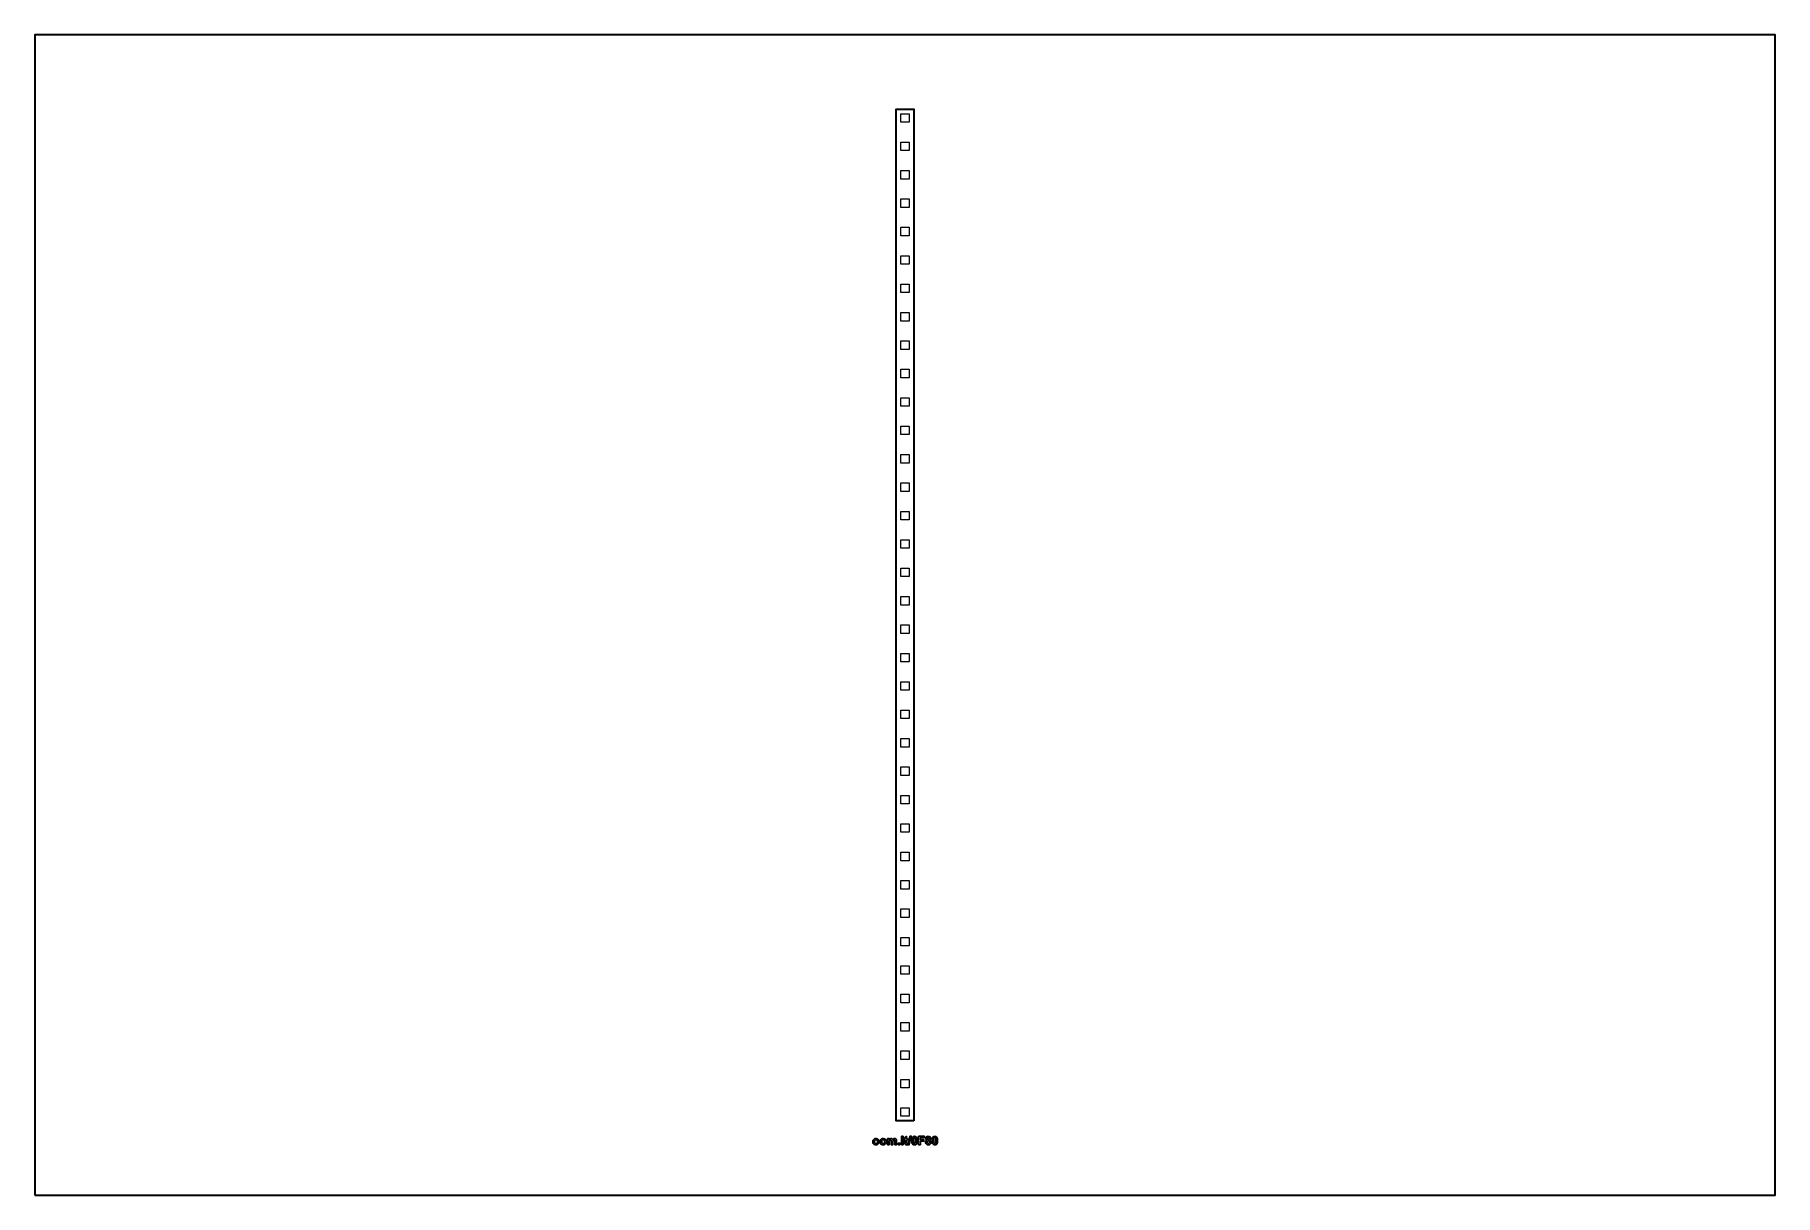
# Model space of a CAD drawing. Header units: centimetres. Extents: x -18.3 to -2.7, y -20 to -9.7.
import ezdxf

# ---------------------------------------------------------------- set-up
doc = ezdxf.new("R2010")
doc.units = ezdxf.units.CM
doc.header["$MEASUREMENT"] = 0
doc.layers.add('Layer 1', color=7, linetype='Continuous')

msp = doc.modelspace()

# ---------------------------------------------------------------- linework, layer by layer
at = {"layer": 'Layer 1', "color": 7, "lineweight": 35}
msp.add_lwpolyline([(-18.28323, -20.03882), (-2.71677, -20.03882), (-2.71677, -9.66118), (-18.28323, -9.66118), (-18.28323, -20.03882)], close=True, dxfattribs=at)
at = {"layer": 'Layer 1', "color": 250, "lineweight": 35}
msp.add_open_spline([(-10.42061, -19.37437), (-10.42061, -19.37437), (-10.42061, -10.32562), (-10.42061, -10.32562), (-10.42061, -10.32562), (-10.42061, -10.32562), (-10.57938, -10.32562), (-10.57938, -10.32562), (-10.57938, -10.32562), (-10.57938, -10.32562), (-10.57938, -19.37437), (-10.57938, -19.37437), (-10.57938, -19.37437), (-10.57938, -19.37437), (-10.42061, -19.37437), (-10.42061, -19.37437)], degree=3, knots=[0, 0, 0, 0, 0.25, 0.25, 0.25, 0.25, 0.5, 0.5, 0.5, 0.5, 0.75, 0.75, 0.75, 0.75, 1, 1, 1, 1], dxfattribs=at)
at = {"layer": 'Layer 1', "color": 2, "lineweight": 9}
for points in [[(-10.4619, -10.44309), (-10.4619, -10.44309), (-10.4619, -10.36689), (-10.4619, -10.36689), (-10.4619, -10.36689), (-10.4619, -10.36689), (-10.5381, -10.36689), (-10.5381, -10.36689), (-10.5381, -10.36689), (-10.5381, -10.36689), (-10.5381, -10.44309), (-10.5381, -10.44309), (-10.5381, -10.44309), (-10.5381, -10.44309), (-10.4619, -10.44309), (-10.4619, -10.44309)], [(-10.4619, -10.69709), (-10.4619, -10.69709), (-10.4619, -10.62089), (-10.4619, -10.62089), (-10.4619, -10.62089), (-10.4619, -10.62089), (-10.5381, -10.62089), (-10.5381, -10.62089), (-10.5381, -10.62089), (-10.5381, -10.62089), (-10.5381, -10.69709), (-10.5381, -10.69709), (-10.5381, -10.69709), (-10.5381, -10.69709), (-10.4619, -10.69709), (-10.4619, -10.69709)], [(-10.4619, -10.95109), (-10.4619, -10.95109), (-10.4619, -10.87489), (-10.4619, -10.87489), (-10.4619, -10.87489), (-10.4619, -10.87489), (-10.5381, -10.87489), (-10.5381, -10.87489), (-10.5381, -10.87489), (-10.5381, -10.87489), (-10.5381, -10.95109), (-10.5381, -10.95109), (-10.5381, -10.95109), (-10.5381, -10.95109), (-10.4619, -10.95109), (-10.4619, -10.95109)], [(-10.4619, -11.20509), (-10.4619, -11.20509), (-10.4619, -11.12889), (-10.4619, -11.12889), (-10.4619, -11.12889), (-10.4619, -11.12889), (-10.5381, -11.12889), (-10.5381, -11.12889), (-10.5381, -11.12889), (-10.5381, -11.12889), (-10.5381, -11.20509), (-10.5381, -11.20509), (-10.5381, -11.20509), (-10.5381, -11.20509), (-10.4619, -11.20509), (-10.4619, -11.20509)], [(-10.4619, -11.45909), (-10.4619, -11.45909), (-10.4619, -11.38289), (-10.4619, -11.38289), (-10.4619, -11.38289), (-10.4619, -11.38289), (-10.5381, -11.38289), (-10.5381, -11.38289), (-10.5381, -11.38289), (-10.5381, -11.38289), (-10.5381, -11.45909), (-10.5381, -11.45909), (-10.5381, -11.45909), (-10.5381, -11.45909), (-10.4619, -11.45909), (-10.4619, -11.45909)], [(-10.4619, -11.71309), (-10.4619, -11.71309), (-10.4619, -11.63689), (-10.4619, -11.63689), (-10.4619, -11.63689), (-10.4619, -11.63689), (-10.5381, -11.63689), (-10.5381, -11.63689), (-10.5381, -11.63689), (-10.5381, -11.63689), (-10.5381, -11.71309), (-10.5381, -11.71309), (-10.5381, -11.71309), (-10.5381, -11.71309), (-10.4619, -11.71309), (-10.4619, -11.71309)], [(-10.4619, -11.96709), (-10.4619, -11.96709), (-10.4619, -11.89089), (-10.4619, -11.89089), (-10.4619, -11.89089), (-10.4619, -11.89089), (-10.5381, -11.89089), (-10.5381, -11.89089), (-10.5381, -11.89089), (-10.5381, -11.89089), (-10.5381, -11.96709), (-10.5381, -11.96709), (-10.5381, -11.96709), (-10.5381, -11.96709), (-10.4619, -11.96709), (-10.4619, -11.96709)], [(-10.4619, -12.22109), (-10.4619, -12.22109), (-10.4619, -12.14489), (-10.4619, -12.14489), (-10.4619, -12.14489), (-10.4619, -12.14489), (-10.5381, -12.14489), (-10.5381, -12.14489), (-10.5381, -12.14489), (-10.5381, -12.14489), (-10.5381, -12.22109), (-10.5381, -12.22109), (-10.5381, -12.22109), (-10.5381, -12.22109), (-10.4619, -12.22109), (-10.4619, -12.22109)], [(-10.4619, -12.47509), (-10.4619, -12.47509), (-10.4619, -12.39889), (-10.4619, -12.39889), (-10.4619, -12.39889), (-10.4619, -12.39889), (-10.5381, -12.39889), (-10.5381, -12.39889), (-10.5381, -12.39889), (-10.5381, -12.39889), (-10.5381, -12.47509), (-10.5381, -12.47509), (-10.5381, -12.47509), (-10.5381, -12.47509), (-10.4619, -12.47509), (-10.4619, -12.47509)], [(-10.4619, -12.72909), (-10.4619, -12.72909), (-10.4619, -12.65289), (-10.4619, -12.65289), (-10.4619, -12.65289), (-10.4619, -12.65289), (-10.5381, -12.65289), (-10.5381, -12.65289), (-10.5381, -12.65289), (-10.5381, -12.65289), (-10.5381, -12.72909), (-10.5381, -12.72909), (-10.5381, -12.72909), (-10.5381, -12.72909), (-10.4619, -12.72909), (-10.4619, -12.72909)], [(-10.4619, -12.98309), (-10.4619, -12.98309), (-10.4619, -12.90689), (-10.4619, -12.90689), (-10.4619, -12.90689), (-10.4619, -12.90689), (-10.5381, -12.90689), (-10.5381, -12.90689), (-10.5381, -12.90689), (-10.5381, -12.90689), (-10.5381, -12.98309), (-10.5381, -12.98309), (-10.5381, -12.98309), (-10.5381, -12.98309), (-10.4619, -12.98309), (-10.4619, -12.98309)], [(-10.4619, -13.23709), (-10.4619, -13.23709), (-10.4619, -13.16089), (-10.4619, -13.16089), (-10.4619, -13.16089), (-10.4619, -13.16089), (-10.5381, -13.16089), (-10.5381, -13.16089), (-10.5381, -13.16089), (-10.5381, -13.16089), (-10.5381, -13.23709), (-10.5381, -13.23709), (-10.5381, -13.23709), (-10.5381, -13.23709), (-10.4619, -13.23709), (-10.4619, -13.23709)], [(-10.4619, -13.49109), (-10.4619, -13.49109), (-10.4619, -13.41489), (-10.4619, -13.41489), (-10.4619, -13.41489), (-10.4619, -13.41489), (-10.5381, -13.41489), (-10.5381, -13.41489), (-10.5381, -13.41489), (-10.5381, -13.41489), (-10.5381, -13.49109), (-10.5381, -13.49109), (-10.5381, -13.49109), (-10.5381, -13.49109), (-10.4619, -13.49109), (-10.4619, -13.49109)], [(-10.4619, -13.74509), (-10.4619, -13.74509), (-10.4619, -13.66889), (-10.4619, -13.66889), (-10.4619, -13.66889), (-10.4619, -13.66889), (-10.5381, -13.66889), (-10.5381, -13.66889), (-10.5381, -13.66889), (-10.5381, -13.66889), (-10.5381, -13.74509), (-10.5381, -13.74509), (-10.5381, -13.74509), (-10.5381, -13.74509), (-10.4619, -13.74509), (-10.4619, -13.74509)], [(-10.4619, -13.99909), (-10.4619, -13.99909), (-10.4619, -13.92289), (-10.4619, -13.92289), (-10.4619, -13.92289), (-10.4619, -13.92289), (-10.5381, -13.92289), (-10.5381, -13.92289), (-10.5381, -13.92289), (-10.5381, -13.92289), (-10.5381, -13.99909), (-10.5381, -13.99909), (-10.5381, -13.99909), (-10.5381, -13.99909), (-10.4619, -13.99909), (-10.4619, -13.99909)], [(-10.4619, -14.25309), (-10.4619, -14.25309), (-10.4619, -14.17689), (-10.4619, -14.17689), (-10.4619, -14.17689), (-10.4619, -14.17689), (-10.5381, -14.17689), (-10.5381, -14.17689), (-10.5381, -14.17689), (-10.5381, -14.17689), (-10.5381, -14.25309), (-10.5381, -14.25309), (-10.5381, -14.25309), (-10.5381, -14.25309), (-10.4619, -14.25309), (-10.4619, -14.25309)], [(-10.4619, -14.50709), (-10.4619, -14.50709), (-10.4619, -14.43089), (-10.4619, -14.43089), (-10.4619, -14.43089), (-10.4619, -14.43089), (-10.5381, -14.43089), (-10.5381, -14.43089), (-10.5381, -14.43089), (-10.5381, -14.43089), (-10.5381, -14.50709), (-10.5381, -14.50709), (-10.5381, -14.50709), (-10.5381, -14.50709), (-10.4619, -14.50709), (-10.4619, -14.50709)], [(-10.4619, -14.76109), (-10.4619, -14.76109), (-10.4619, -14.68489), (-10.4619, -14.68489), (-10.4619, -14.68489), (-10.4619, -14.68489), (-10.5381, -14.68489), (-10.5381, -14.68489), (-10.5381, -14.68489), (-10.5381, -14.68489), (-10.5381, -14.76109), (-10.5381, -14.76109), (-10.5381, -14.76109), (-10.5381, -14.76109), (-10.4619, -14.76109), (-10.4619, -14.76109)], [(-10.4619, -15.01509), (-10.4619, -15.01509), (-10.4619, -14.93889), (-10.4619, -14.93889), (-10.4619, -14.93889), (-10.4619, -14.93889), (-10.5381, -14.93889), (-10.5381, -14.93889), (-10.5381, -14.93889), (-10.5381, -14.93889), (-10.5381, -15.01509), (-10.5381, -15.01509), (-10.5381, -15.01509), (-10.5381, -15.01509), (-10.4619, -15.01509), (-10.4619, -15.01509)], [(-10.4619, -15.26909), (-10.4619, -15.26909), (-10.4619, -15.19289), (-10.4619, -15.19289), (-10.4619, -15.19289), (-10.4619, -15.19289), (-10.5381, -15.19289), (-10.5381, -15.19289), (-10.5381, -15.19289), (-10.5381, -15.19289), (-10.5381, -15.26909), (-10.5381, -15.26909), (-10.5381, -15.26909), (-10.5381, -15.26909), (-10.4619, -15.26909), (-10.4619, -15.26909)], [(-10.4619, -15.52309), (-10.4619, -15.52309), (-10.4619, -15.44689), (-10.4619, -15.44689), (-10.4619, -15.44689), (-10.4619, -15.44689), (-10.5381, -15.44689), (-10.5381, -15.44689), (-10.5381, -15.44689), (-10.5381, -15.44689), (-10.5381, -15.52309), (-10.5381, -15.52309), (-10.5381, -15.52309), (-10.5381, -15.52309), (-10.4619, -15.52309), (-10.4619, -15.52309)], [(-10.4619, -15.77709), (-10.4619, -15.77709), (-10.4619, -15.70089), (-10.4619, -15.70089), (-10.4619, -15.70089), (-10.4619, -15.70089), (-10.5381, -15.70089), (-10.5381, -15.70089), (-10.5381, -15.70089), (-10.5381, -15.70089), (-10.5381, -15.77709), (-10.5381, -15.77709), (-10.5381, -15.77709), (-10.5381, -15.77709), (-10.4619, -15.77709), (-10.4619, -15.77709)], [(-10.4619, -16.03109), (-10.4619, -16.03109), (-10.4619, -15.95489), (-10.4619, -15.95489), (-10.4619, -15.95489), (-10.4619, -15.95489), (-10.5381, -15.95489), (-10.5381, -15.95489), (-10.5381, -15.95489), (-10.5381, -15.95489), (-10.5381, -16.03109), (-10.5381, -16.03109), (-10.5381, -16.03109), (-10.5381, -16.03109), (-10.4619, -16.03109), (-10.4619, -16.03109)], [(-10.4619, -16.28509), (-10.4619, -16.28509), (-10.4619, -16.20889), (-10.4619, -16.20889), (-10.4619, -16.20889), (-10.4619, -16.20889), (-10.5381, -16.20889), (-10.5381, -16.20889), (-10.5381, -16.20889), (-10.5381, -16.20889), (-10.5381, -16.28509), (-10.5381, -16.28509), (-10.5381, -16.28509), (-10.5381, -16.28509), (-10.4619, -16.28509), (-10.4619, -16.28509)], [(-10.4619, -16.53909), (-10.4619, -16.53909), (-10.4619, -16.46289), (-10.4619, -16.46289), (-10.4619, -16.46289), (-10.4619, -16.46289), (-10.5381, -16.46289), (-10.5381, -16.46289), (-10.5381, -16.46289), (-10.5381, -16.46289), (-10.5381, -16.53909), (-10.5381, -16.53909), (-10.5381, -16.53909), (-10.5381, -16.53909), (-10.4619, -16.53909), (-10.4619, -16.53909)], [(-10.4619, -16.79309), (-10.4619, -16.79309), (-10.4619, -16.71689), (-10.4619, -16.71689), (-10.4619, -16.71689), (-10.4619, -16.71689), (-10.5381, -16.71689), (-10.5381, -16.71689), (-10.5381, -16.71689), (-10.5381, -16.71689), (-10.5381, -16.79309), (-10.5381, -16.79309), (-10.5381, -16.79309), (-10.5381, -16.79309), (-10.4619, -16.79309), (-10.4619, -16.79309)], [(-10.4619, -17.04709), (-10.4619, -17.04709), (-10.4619, -16.97089), (-10.4619, -16.97089), (-10.4619, -16.97089), (-10.4619, -16.97089), (-10.5381, -16.97089), (-10.5381, -16.97089), (-10.5381, -16.97089), (-10.5381, -16.97089), (-10.5381, -17.04709), (-10.5381, -17.04709), (-10.5381, -17.04709), (-10.5381, -17.04709), (-10.4619, -17.04709), (-10.4619, -17.04709)], [(-10.4619, -17.30109), (-10.4619, -17.30109), (-10.4619, -17.22489), (-10.4619, -17.22489), (-10.4619, -17.22489), (-10.4619, -17.22489), (-10.5381, -17.22489), (-10.5381, -17.22489), (-10.5381, -17.22489), (-10.5381, -17.22489), (-10.5381, -17.30109), (-10.5381, -17.30109), (-10.5381, -17.30109), (-10.5381, -17.30109), (-10.4619, -17.30109), (-10.4619, -17.30109)], [(-10.4619, -17.55509), (-10.4619, -17.55509), (-10.4619, -17.47889), (-10.4619, -17.47889), (-10.4619, -17.47889), (-10.4619, -17.47889), (-10.5381, -17.47889), (-10.5381, -17.47889), (-10.5381, -17.47889), (-10.5381, -17.47889), (-10.5381, -17.55509), (-10.5381, -17.55509), (-10.5381, -17.55509), (-10.5381, -17.55509), (-10.4619, -17.55509), (-10.4619, -17.55509)], [(-10.4619, -17.80909), (-10.4619, -17.80909), (-10.4619, -17.73289), (-10.4619, -17.73289), (-10.4619, -17.73289), (-10.4619, -17.73289), (-10.5381, -17.73289), (-10.5381, -17.73289), (-10.5381, -17.73289), (-10.5381, -17.73289), (-10.5381, -17.80909), (-10.5381, -17.80909), (-10.5381, -17.80909), (-10.5381, -17.80909), (-10.4619, -17.80909), (-10.4619, -17.80909)], [(-10.4619, -18.06309), (-10.4619, -18.06309), (-10.4619, -17.98689), (-10.4619, -17.98689), (-10.4619, -17.98689), (-10.4619, -17.98689), (-10.5381, -17.98689), (-10.5381, -17.98689), (-10.5381, -17.98689), (-10.5381, -17.98689), (-10.5381, -18.06309), (-10.5381, -18.06309), (-10.5381, -18.06309), (-10.5381, -18.06309), (-10.4619, -18.06309), (-10.4619, -18.06309)], [(-10.4619, -18.31709), (-10.4619, -18.31709), (-10.4619, -18.24089), (-10.4619, -18.24089), (-10.4619, -18.24089), (-10.4619, -18.24089), (-10.5381, -18.24089), (-10.5381, -18.24089), (-10.5381, -18.24089), (-10.5381, -18.24089), (-10.5381, -18.31709), (-10.5381, -18.31709), (-10.5381, -18.31709), (-10.5381, -18.31709), (-10.4619, -18.31709), (-10.4619, -18.31709)], [(-10.4619, -18.57109), (-10.4619, -18.57109), (-10.4619, -18.49489), (-10.4619, -18.49489), (-10.4619, -18.49489), (-10.4619, -18.49489), (-10.5381, -18.49489), (-10.5381, -18.49489), (-10.5381, -18.49489), (-10.5381, -18.49489), (-10.5381, -18.57109), (-10.5381, -18.57109), (-10.5381, -18.57109), (-10.5381, -18.57109), (-10.4619, -18.57109), (-10.4619, -18.57109)], [(-10.4619, -18.82509), (-10.4619, -18.82509), (-10.4619, -18.74889), (-10.4619, -18.74889), (-10.4619, -18.74889), (-10.4619, -18.74889), (-10.5381, -18.74889), (-10.5381, -18.74889), (-10.5381, -18.74889), (-10.5381, -18.74889), (-10.5381, -18.82509), (-10.5381, -18.82509), (-10.5381, -18.82509), (-10.5381, -18.82509), (-10.4619, -18.82509), (-10.4619, -18.82509)], [(-10.4619, -19.07909), (-10.4619, -19.07909), (-10.4619, -19.00289), (-10.4619, -19.00289), (-10.4619, -19.00289), (-10.4619, -19.00289), (-10.5381, -19.00289), (-10.5381, -19.00289), (-10.5381, -19.00289), (-10.5381, -19.00289), (-10.5381, -19.07909), (-10.5381, -19.07909), (-10.5381, -19.07909), (-10.5381, -19.07909), (-10.4619, -19.07909), (-10.4619, -19.07909)], [(-10.4619, -19.33309), (-10.4619, -19.33309), (-10.4619, -19.25689), (-10.4619, -19.25689), (-10.4619, -19.25689), (-10.4619, -19.25689), (-10.5381, -19.25689), (-10.5381, -19.25689), (-10.5381, -19.25689), (-10.5381, -19.25689), (-10.5381, -19.33309), (-10.5381, -19.33309), (-10.5381, -19.33309), (-10.5381, -19.33309), (-10.4619, -19.33309), (-10.4619, -19.33309)]]:
    msp.add_open_spline(points, degree=3, knots=[0, 0, 0, 0, 0.25, 0.25, 0.25, 0.25, 0.5, 0.5, 0.5, 0.5, 0.75, 0.75, 0.75, 0.75, 1, 1, 1, 1], dxfattribs=at)
at = {"layer": 'Layer 1', "color": 250}
for points, knots in [([(-10.78734, -19.55966), (-10.78734, -19.55484), (-10.78614, -19.55017), (-10.78377, -19.54565), (-10.78377, -19.54565), (-10.78139, -19.54116), (-10.77802, -19.5377), (-10.77367, -19.53534), (-10.77367, -19.53534), (-10.76931, -19.53295), (-10.76444, -19.53175), (-10.75906, -19.53175), (-10.75906, -19.53175), (-10.75077, -19.53175), (-10.74396, -19.53445), (-10.73865, -19.53985), (-10.73865, -19.53985), (-10.73335, -19.54525), (-10.7307, -19.55206), (-10.7307, -19.56029), (-10.7307, -19.56029), (-10.7307, -19.56858), (-10.73338, -19.57546), (-10.73873, -19.58093), (-10.73873, -19.58093), (-10.74409, -19.5864), (-10.75083, -19.58911), (-10.75896, -19.58911), (-10.75896, -19.58911), (-10.764, -19.58911), (-10.76878, -19.58799), (-10.77335, -19.58571), (-10.77335, -19.58571), (-10.77792, -19.58344), (-10.78139, -19.5801), (-10.78377, -19.57571), (-10.78377, -19.57571), (-10.78614, -19.57132), (-10.78734, -19.56597), (-10.78734, -19.55966)], [0, 0, 0, 0, 0.1, 0.1, 0.1, 0.1, 0.2, 0.2, 0.2, 0.2, 0.3, 0.3, 0.3, 0.3, 0.4, 0.4, 0.4, 0.4, 0.5, 0.5, 0.5, 0.5, 0.6, 0.6, 0.6, 0.6, 0.7, 0.7, 0.7, 0.7, 0.8, 0.8, 0.8, 0.8, 0.9, 0.9, 0.9, 0.9, 1, 1, 1, 1]), ([(-10.77245, -19.56043), (-10.77245, -19.56588), (-10.77116, -19.57005), (-10.76857, -19.57294), (-10.76857, -19.57294), (-10.76599, -19.57583), (-10.7628, -19.57728), (-10.75901, -19.57728), (-10.75901, -19.57728), (-10.75522, -19.57728), (-10.75204, -19.57583), (-10.74948, -19.57294), (-10.74948, -19.57294), (-10.74691, -19.57005), (-10.74562, -19.56585), (-10.74562, -19.56033), (-10.74562, -19.56033), (-10.74562, -19.55497), (-10.74691, -19.55082), (-10.74948, -19.54793), (-10.74948, -19.54793), (-10.75204, -19.54504), (-10.75522, -19.54359), (-10.75901, -19.54359), (-10.75901, -19.54359), (-10.7628, -19.54359), (-10.76599, -19.54504), (-10.76857, -19.54793), (-10.76857, -19.54793), (-10.77116, -19.55082), (-10.77245, -19.555), (-10.77245, -19.56043)], [0, 0, 0, 0, 0.125, 0.125, 0.125, 0.125, 0.25, 0.25, 0.25, 0.25, 0.375, 0.375, 0.375, 0.375, 0.5, 0.5, 0.5, 0.5, 0.625, 0.625, 0.625, 0.625, 0.75, 0.75, 0.75, 0.75, 0.875, 0.875, 0.875, 0.875, 1, 1, 1, 1]), ([(-10.7227, -19.55966), (-10.7227, -19.55484), (-10.7215, -19.55017), (-10.71913, -19.54565), (-10.71913, -19.54565), (-10.71675, -19.54116), (-10.71338, -19.5377), (-10.70903, -19.53534), (-10.70903, -19.53534), (-10.70467, -19.53295), (-10.6998, -19.53175), (-10.69442, -19.53175), (-10.69442, -19.53175), (-10.68613, -19.53175), (-10.67932, -19.53445), (-10.67401, -19.53985), (-10.67401, -19.53985), (-10.66871, -19.54525), (-10.66606, -19.55206), (-10.66606, -19.56029), (-10.66606, -19.56029), (-10.66606, -19.56858), (-10.66874, -19.57546), (-10.67409, -19.58093), (-10.67409, -19.58093), (-10.67945, -19.5864), (-10.68619, -19.58911), (-10.69432, -19.58911), (-10.69432, -19.58911), (-10.69936, -19.58911), (-10.70414, -19.58799), (-10.70871, -19.58571), (-10.70871, -19.58571), (-10.71328, -19.58344), (-10.71675, -19.5801), (-10.71913, -19.57571), (-10.71913, -19.57571), (-10.7215, -19.57132), (-10.7227, -19.56597), (-10.7227, -19.55966)], [0, 0, 0, 0, 0.1, 0.1, 0.1, 0.1, 0.2, 0.2, 0.2, 0.2, 0.3, 0.3, 0.3, 0.3, 0.4, 0.4, 0.4, 0.4, 0.5, 0.5, 0.5, 0.5, 0.6, 0.6, 0.6, 0.6, 0.7, 0.7, 0.7, 0.7, 0.8, 0.8, 0.8, 0.8, 0.9, 0.9, 0.9, 0.9, 1, 1, 1, 1]), ([(-10.70781, -19.56043), (-10.70781, -19.56588), (-10.70652, -19.57005), (-10.70393, -19.57294), (-10.70393, -19.57294), (-10.70135, -19.57583), (-10.69816, -19.57728), (-10.69437, -19.57728), (-10.69437, -19.57728), (-10.69058, -19.57728), (-10.6874, -19.57583), (-10.68484, -19.57294), (-10.68484, -19.57294), (-10.68227, -19.57005), (-10.68098, -19.56585), (-10.68098, -19.56033), (-10.68098, -19.56033), (-10.68098, -19.55497), (-10.68227, -19.55082), (-10.68484, -19.54793), (-10.68484, -19.54793), (-10.6874, -19.54504), (-10.69058, -19.54359), (-10.69437, -19.54359), (-10.69437, -19.54359), (-10.69816, -19.54359), (-10.70135, -19.54504), (-10.70393, -19.54793), (-10.70393, -19.54793), (-10.70652, -19.55082), (-10.70781, -19.555), (-10.70781, -19.56043)], [0, 0, 0, 0, 0.125, 0.125, 0.125, 0.125, 0.25, 0.25, 0.25, 0.25, 0.375, 0.375, 0.375, 0.375, 0.5, 0.5, 0.5, 0.5, 0.625, 0.625, 0.625, 0.625, 0.75, 0.75, 0.75, 0.75, 0.875, 0.875, 0.875, 0.875, 1, 1, 1, 1]), ([(-10.65578, -19.53301), (-10.65578, -19.53301), (-10.64239, -19.53301), (-10.64239, -19.53301), (-10.64239, -19.53301), (-10.64239, -19.53301), (-10.64239, -19.54049), (-10.64239, -19.54049), (-10.64239, -19.54049), (-10.63761, -19.53467), (-10.6319, -19.53175), (-10.62528, -19.53175), (-10.62528, -19.53175), (-10.62177, -19.53175), (-10.61872, -19.53248), (-10.61615, -19.53392), (-10.61615, -19.53392), (-10.61356, -19.53537), (-10.61144, -19.53756), (-10.60978, -19.54049), (-10.60978, -19.54049), (-10.60738, -19.53756), (-10.60477, -19.53537), (-10.60198, -19.53392), (-10.60198, -19.53392), (-10.5992, -19.53248), (-10.59622, -19.53175), (-10.59304, -19.53175), (-10.59304, -19.53175), (-10.58902, -19.53175), (-10.5856, -19.53258), (-10.58281, -19.53422), (-10.58281, -19.53422), (-10.58002, -19.53585), (-10.57794, -19.53826), (-10.57657, -19.54142), (-10.57657, -19.54142), (-10.57556, -19.54377), (-10.57507, -19.54756), (-10.57507, -19.5528), (-10.57507, -19.5528), (-10.57507, -19.5528), (-10.57507, -19.58788), (-10.57507, -19.58788), (-10.57507, -19.58788), (-10.57507, -19.58788), (-10.58958, -19.58788), (-10.58958, -19.58788), (-10.58958, -19.58788), (-10.58958, -19.58788), (-10.58958, -19.55652), (-10.58958, -19.55652), (-10.58958, -19.55652), (-10.58958, -19.55107), (-10.59008, -19.54756), (-10.59108, -19.54597), (-10.59108, -19.54597), (-10.59242, -19.54391), (-10.59449, -19.54287), (-10.59728, -19.54287), (-10.59728, -19.54287), (-10.59932, -19.54287), (-10.60123, -19.54348), (-10.60303, -19.54474), (-10.60303, -19.54474), (-10.60481, -19.54597), (-10.60609, -19.54779), (-10.60689, -19.55019), (-10.60689, -19.55019), (-10.60768, -19.55259), (-10.60809, -19.55636), (-10.60809, -19.56153), (-10.60809, -19.56153), (-10.60809, -19.56153), (-10.60809, -19.58788), (-10.60809, -19.58788), (-10.60809, -19.58788), (-10.60809, -19.58788), (-10.6226, -19.58788), (-10.6226, -19.58788), (-10.6226, -19.58788), (-10.6226, -19.58788), (-10.6226, -19.55781), (-10.6226, -19.55781), (-10.6226, -19.55781), (-10.6226, -19.55246), (-10.62287, -19.54902), (-10.62338, -19.54747), (-10.62338, -19.54747), (-10.62389, -19.54592), (-10.6247, -19.54477), (-10.62578, -19.54401), (-10.62578, -19.54401), (-10.62687, -19.54326), (-10.62834, -19.54287), (-10.63021, -19.54287), (-10.63021, -19.54287), (-10.63245, -19.54287), (-10.63446, -19.54347), (-10.63624, -19.54468), (-10.63624, -19.54468), (-10.63804, -19.54588), (-10.63932, -19.54763), (-10.6401, -19.5499), (-10.6401, -19.5499), (-10.64088, -19.55218), (-10.64127, -19.55594), (-10.64127, -19.56121), (-10.64127, -19.56121), (-10.64127, -19.56121), (-10.64127, -19.58788), (-10.64127, -19.58788), (-10.64127, -19.58788), (-10.64127, -19.58788), (-10.65578, -19.58788), (-10.65578, -19.58788), (-10.65578, -19.58788), (-10.65578, -19.58788), (-10.65578, -19.53301), (-10.65578, -19.53301)], [0, 0, 0, 0, 0.03333333, 0.03333333, 0.03333333, 0.03333333, 0.06666667, 0.06666667, 0.06666667, 0.06666667, 0.1, 0.1, 0.1, 0.1, 0.13333333, 0.13333333, 0.13333333, 0.13333333, 0.16666667, 0.16666667, 0.16666667, 0.16666667, 0.2, 0.2, 0.2, 0.2, 0.23333333, 0.23333333, 0.23333333, 0.23333333, 0.26666667, 0.26666667, 0.26666667, 0.26666667, 0.3, 0.3, 0.3, 0.3, 0.33333333, 0.33333333, 0.33333333, 0.33333333, 0.36666667, 0.36666667, 0.36666667, 0.36666667, 0.4, 0.4, 0.4, 0.4, 0.43333333, 0.43333333, 0.43333333, 0.43333333, 0.46666667, 0.46666667, 0.46666667, 0.46666667, 0.5, 0.5, 0.5, 0.5, 0.53333333, 0.53333333, 0.53333333, 0.53333333, 0.56666667, 0.56666667, 0.56666667, 0.56666667, 0.6, 0.6, 0.6, 0.6, 0.63333333, 0.63333333, 0.63333333, 0.63333333, 0.66666667, 0.66666667, 0.66666667, 0.66666667, 0.7, 0.7, 0.7, 0.7, 0.73333333, 0.73333333, 0.73333333, 0.73333333, 0.76666667, 0.76666667, 0.76666667, 0.76666667, 0.8, 0.8, 0.8, 0.8, 0.83333333, 0.83333333, 0.83333333, 0.83333333, 0.86666667, 0.86666667, 0.86666667, 0.86666667, 0.9, 0.9, 0.9, 0.9, 0.93333333, 0.93333333, 0.93333333, 0.93333333, 0.96666667, 0.96666667, 0.96666667, 0.96666667, 1, 1, 1, 1]), ([(-10.56059, -19.58788), (-10.56059, -19.58788), (-10.56059, -19.57336), (-10.56059, -19.57336), (-10.56059, -19.57336), (-10.56059, -19.57336), (-10.54607, -19.57336), (-10.54607, -19.57336), (-10.54607, -19.57336), (-10.54607, -19.57336), (-10.54607, -19.58788), (-10.54607, -19.58788), (-10.54607, -19.58788), (-10.54607, -19.58788), (-10.56059, -19.58788), (-10.56059, -19.58788)], [0, 0, 0, 0, 0.25, 0.25, 0.25, 0.25, 0.5, 0.5, 0.5, 0.5, 0.75, 0.75, 0.75, 0.75, 1, 1, 1, 1]), ([(-10.53119, -19.58788), (-10.53119, -19.58788), (-10.53119, -19.51212), (-10.53119, -19.51212), (-10.53119, -19.51212), (-10.53119, -19.51212), (-10.51667, -19.51212), (-10.51667, -19.51212), (-10.51667, -19.51212), (-10.51667, -19.51212), (-10.51667, -19.58788), (-10.51667, -19.58788), (-10.51667, -19.58788), (-10.51667, -19.58788), (-10.53119, -19.58788), (-10.53119, -19.58788)], [0, 0, 0, 0, 0.25, 0.25, 0.25, 0.25, 0.5, 0.5, 0.5, 0.5, 0.75, 0.75, 0.75, 0.75, 1, 1, 1, 1]), ([(-10.47664, -19.53301), (-10.47664, -19.53301), (-10.47664, -19.54458), (-10.47664, -19.54458), (-10.47664, -19.54458), (-10.47664, -19.54458), (-10.48655, -19.54458), (-10.48655, -19.54458), (-10.48655, -19.54458), (-10.48655, -19.54458), (-10.48655, -19.5667), (-10.48655, -19.5667), (-10.48655, -19.5667), (-10.48655, -19.57118), (-10.48646, -19.57379), (-10.48627, -19.57453), (-10.48627, -19.57453), (-10.48607, -19.57527), (-10.48565, -19.57587), (-10.48498, -19.57636), (-10.48498, -19.57636), (-10.48431, -19.57684), (-10.48348, -19.57709), (-10.48253, -19.57709), (-10.48253, -19.57709), (-10.48117, -19.57709), (-10.47923, -19.57661), (-10.47667, -19.57569), (-10.47667, -19.57569), (-10.47667, -19.57569), (-10.47544, -19.58695), (-10.47544, -19.58695), (-10.47544, -19.58695), (-10.47882, -19.58839), (-10.48263, -19.58911), (-10.48692, -19.58911), (-10.48692, -19.58911), (-10.48953, -19.58911), (-10.49189, -19.58867), (-10.49399, -19.58781), (-10.49399, -19.58781), (-10.49609, -19.58693), (-10.49763, -19.58578), (-10.49861, -19.58439), (-10.49861, -19.58439), (-10.4996, -19.58299), (-10.50027, -19.58111), (-10.50066, -19.57873), (-10.50066, -19.57873), (-10.50096, -19.57705), (-10.50112, -19.57363), (-10.50112, -19.5685), (-10.50112, -19.5685), (-10.50112, -19.5685), (-10.50112, -19.54458), (-10.50112, -19.54458), (-10.50112, -19.54458), (-10.50112, -19.54458), (-10.50778, -19.54458), (-10.50778, -19.54458), (-10.50778, -19.54458), (-10.50778, -19.54458), (-10.50778, -19.53301), (-10.50778, -19.53301), (-10.50778, -19.53301), (-10.50778, -19.53301), (-10.50112, -19.53301), (-10.50112, -19.53301), (-10.50112, -19.53301), (-10.50112, -19.53301), (-10.50112, -19.52209), (-10.50112, -19.52209), (-10.50112, -19.52209), (-10.50112, -19.52209), (-10.48655, -19.51362), (-10.48655, -19.51362), (-10.48655, -19.51362), (-10.48655, -19.51362), (-10.48655, -19.53301), (-10.48655, -19.53301), (-10.48655, -19.53301), (-10.48655, -19.53301), (-10.47664, -19.53301), (-10.47664, -19.53301)], [0, 0, 0, 0, 0.04761905, 0.04761905, 0.04761905, 0.04761905, 0.0952381, 0.0952381, 0.0952381, 0.0952381, 0.14285714, 0.14285714, 0.14285714, 0.14285714, 0.19047619, 0.19047619, 0.19047619, 0.19047619, 0.23809524, 0.23809524, 0.23809524, 0.23809524, 0.28571429, 0.28571429, 0.28571429, 0.28571429, 0.33333333, 0.33333333, 0.33333333, 0.33333333, 0.38095238, 0.38095238, 0.38095238, 0.38095238, 0.42857143, 0.42857143, 0.42857143, 0.42857143, 0.47619048, 0.47619048, 0.47619048, 0.47619048, 0.52380952, 0.52380952, 0.52380952, 0.52380952, 0.57142857, 0.57142857, 0.57142857, 0.57142857, 0.61904762, 0.61904762, 0.61904762, 0.61904762, 0.66666667, 0.66666667, 0.66666667, 0.66666667, 0.71428571, 0.71428571, 0.71428571, 0.71428571, 0.76190476, 0.76190476, 0.76190476, 0.76190476, 0.80952381, 0.80952381, 0.80952381, 0.80952381, 0.85714286, 0.85714286, 0.85714286, 0.85714286, 0.9047619, 0.9047619, 0.9047619, 0.9047619, 0.95238095, 0.95238095, 0.95238095, 0.95238095, 1, 1, 1, 1]), ([(-10.47431, -19.58917), (-10.47431, -19.58917), (-10.45554, -19.51084), (-10.45554, -19.51084), (-10.45554, -19.51084), (-10.45554, -19.51084), (-10.44464, -19.51084), (-10.44464, -19.51084), (-10.44464, -19.51084), (-10.44464, -19.51084), (-10.4636, -19.58917), (-10.4636, -19.58917), (-10.4636, -19.58917), (-10.4636, -19.58917), (-10.47431, -19.58917), (-10.47431, -19.58917)], [0, 0, 0, 0, 0.25, 0.25, 0.25, 0.25, 0.5, 0.5, 0.5, 0.5, 0.75, 0.75, 0.75, 0.75, 1, 1, 1, 1]), ([(-10.41572, -19.51181), (-10.40836, -19.51181), (-10.40263, -19.51443), (-10.3985, -19.51967), (-10.3985, -19.51967), (-10.39358, -19.52586), (-10.39111, -19.53615), (-10.39111, -19.55052), (-10.39111, -19.55052), (-10.39111, -19.56484), (-10.3936, -19.57515), (-10.39856, -19.58142), (-10.39856, -19.58142), (-10.40265, -19.58659), (-10.40836, -19.58917), (-10.41572, -19.58917), (-10.41572, -19.58917), (-10.42307, -19.58917), (-10.42902, -19.58635), (-10.43353, -19.58067), (-10.43353, -19.58067), (-10.43805, -19.575), (-10.44031, -19.5649), (-10.44031, -19.55036), (-10.44031, -19.55036), (-10.44031, -19.53609), (-10.43782, -19.52583), (-10.43286, -19.51957), (-10.43286, -19.51957), (-10.42877, -19.5144), (-10.42305, -19.51181), (-10.41572, -19.51181)], [0, 0, 0, 0, 0.125, 0.125, 0.125, 0.125, 0.25, 0.25, 0.25, 0.25, 0.375, 0.375, 0.375, 0.375, 0.5, 0.5, 0.5, 0.5, 0.625, 0.625, 0.625, 0.625, 0.75, 0.75, 0.75, 0.75, 0.875, 0.875, 0.875, 0.875, 1, 1, 1, 1]), ([(-10.41572, -19.52385), (-10.41746, -19.52385), (-10.41903, -19.52442), (-10.42041, -19.52553), (-10.42041, -19.52553), (-10.42178, -19.52666), (-10.42286, -19.52867), (-10.42362, -19.53156), (-10.42362, -19.53156), (-10.42461, -19.53532), (-10.42512, -19.54163), (-10.42512, -19.55052), (-10.42512, -19.55052), (-10.42512, -19.55941), (-10.42466, -19.56551), (-10.42378, -19.56883), (-10.42378, -19.56883), (-10.42288, -19.57216), (-10.42175, -19.57437), (-10.42039, -19.57548), (-10.42039, -19.57548), (-10.41902, -19.57657), (-10.41746, -19.57714), (-10.41572, -19.57714), (-10.41572, -19.57714), (-10.41395, -19.57714), (-10.41238, -19.57657), (-10.41101, -19.57544), (-10.41101, -19.57544), (-10.40963, -19.57433), (-10.40856, -19.57232), (-10.4078, -19.56943), (-10.4078, -19.56943), (-10.40681, -19.56571), (-10.4063, -19.55941), (-10.4063, -19.55052), (-10.4063, -19.55052), (-10.4063, -19.54163), (-10.40676, -19.53553), (-10.40764, -19.5322), (-10.40764, -19.5322), (-10.40854, -19.52888), (-10.40967, -19.52666), (-10.41103, -19.52553), (-10.41103, -19.52553), (-10.4124, -19.52442), (-10.41395, -19.52385), (-10.41572, -19.52385)], [0, 0, 0, 0, 0.08333333, 0.08333333, 0.08333333, 0.08333333, 0.16666667, 0.16666667, 0.16666667, 0.16666667, 0.25, 0.25, 0.25, 0.25, 0.33333333, 0.33333333, 0.33333333, 0.33333333, 0.41666667, 0.41666667, 0.41666667, 0.41666667, 0.5, 0.5, 0.5, 0.5, 0.58333333, 0.58333333, 0.58333333, 0.58333333, 0.66666667, 0.66666667, 0.66666667, 0.66666667, 0.75, 0.75, 0.75, 0.75, 0.83333333, 0.83333333, 0.83333333, 0.83333333, 0.91666667, 0.91666667, 0.91666667, 0.91666667, 1, 1, 1, 1]), ([(-10.37809, -19.58788), (-10.37809, -19.58788), (-10.37809, -19.51212), (-10.37809, -19.51212), (-10.37809, -19.51212), (-10.37809, -19.51212), (-10.32615, -19.51212), (-10.32615, -19.51212), (-10.32615, -19.51212), (-10.32615, -19.51212), (-10.32615, -19.52495), (-10.32615, -19.52495), (-10.32615, -19.52495), (-10.32615, -19.52495), (-10.36278, -19.52495), (-10.36278, -19.52495), (-10.36278, -19.52495), (-10.36278, -19.52495), (-10.36278, -19.54287), (-10.36278, -19.54287), (-10.36278, -19.54287), (-10.36278, -19.54287), (-10.33116, -19.54287), (-10.33116, -19.54287), (-10.33116, -19.54287), (-10.33116, -19.54287), (-10.33116, -19.55569), (-10.33116, -19.55569), (-10.33116, -19.55569), (-10.33116, -19.55569), (-10.36278, -19.55569), (-10.36278, -19.55569), (-10.36278, -19.55569), (-10.36278, -19.55569), (-10.36278, -19.58788), (-10.36278, -19.58788), (-10.36278, -19.58788), (-10.36278, -19.58788), (-10.37809, -19.58788), (-10.37809, -19.58788)], [0, 0, 0, 0, 0.1, 0.1, 0.1, 0.1, 0.2, 0.2, 0.2, 0.2, 0.3, 0.3, 0.3, 0.3, 0.4, 0.4, 0.4, 0.4, 0.5, 0.5, 0.5, 0.5, 0.6, 0.6, 0.6, 0.6, 0.7, 0.7, 0.7, 0.7, 0.8, 0.8, 0.8, 0.8, 0.9, 0.9, 0.9, 0.9, 1, 1, 1, 1]), ([(-10.3043, -19.54701), (-10.30806, -19.54542), (-10.31079, -19.54324), (-10.31248, -19.54047), (-10.31248, -19.54047), (-10.31419, -19.5377), (-10.31504, -19.53465), (-10.31504, -19.53135), (-10.31504, -19.53135), (-10.31504, -19.5257), (-10.31308, -19.52103), (-10.30913, -19.51734), (-10.30913, -19.51734), (-10.30518, -19.51366), (-10.29957, -19.51181), (-10.29231, -19.51181), (-10.29231, -19.51181), (-10.28511, -19.51181), (-10.27952, -19.51366), (-10.27555, -19.51734), (-10.27555, -19.51734), (-10.27156, -19.52103), (-10.26957, -19.5257), (-10.26957, -19.53135), (-10.26957, -19.53135), (-10.26957, -19.53486), (-10.27049, -19.53798), (-10.27232, -19.54073), (-10.27232, -19.54073), (-10.27414, -19.54347), (-10.27671, -19.54557), (-10.28001, -19.54701), (-10.28001, -19.54701), (-10.27581, -19.54869), (-10.27262, -19.55116), (-10.27043, -19.5544), (-10.27043, -19.5544), (-10.26825, -19.55763), (-10.26715, -19.56137), (-10.26715, -19.5656), (-10.26715, -19.5656), (-10.26715, -19.57261), (-10.26938, -19.57828), (-10.27384, -19.58266), (-10.27384, -19.58266), (-10.2783, -19.58703), (-10.28423, -19.58922), (-10.29164, -19.58922), (-10.29164, -19.58922), (-10.29853, -19.58922), (-10.30426, -19.58742), (-10.30885, -19.58381), (-10.30885, -19.58381), (-10.31427, -19.57952), (-10.31696, -19.57366), (-10.31696, -19.56622), (-10.31696, -19.56622), (-10.31696, -19.56213), (-10.31594, -19.55837), (-10.31391, -19.55493), (-10.31391, -19.55493), (-10.31188, -19.55151), (-10.30867, -19.54886), (-10.3043, -19.54701)], [0, 0, 0, 0, 0.0625, 0.0625, 0.0625, 0.0625, 0.125, 0.125, 0.125, 0.125, 0.1875, 0.1875, 0.1875, 0.1875, 0.25, 0.25, 0.25, 0.25, 0.3125, 0.3125, 0.3125, 0.3125, 0.375, 0.375, 0.375, 0.375, 0.4375, 0.4375, 0.4375, 0.4375, 0.5, 0.5, 0.5, 0.5, 0.5625, 0.5625, 0.5625, 0.5625, 0.625, 0.625, 0.625, 0.625, 0.6875, 0.6875, 0.6875, 0.6875, 0.75, 0.75, 0.75, 0.75, 0.8125, 0.8125, 0.8125, 0.8125, 0.875, 0.875, 0.875, 0.875, 0.9375, 0.9375, 0.9375, 0.9375, 1, 1, 1, 1]), ([(-10.30264, -19.56483), (-10.30264, -19.56883), (-10.30162, -19.57195), (-10.29957, -19.57419), (-10.29957, -19.57419), (-10.29753, -19.57643), (-10.29497, -19.57754), (-10.2919, -19.57754), (-10.2919, -19.57754), (-10.2889, -19.57754), (-10.28641, -19.57647), (-10.28446, -19.57432), (-10.28446, -19.57432), (-10.2825, -19.57216), (-10.28151, -19.56906), (-10.28151, -19.56499), (-10.28151, -19.56499), (-10.28151, -19.56144), (-10.28252, -19.55858), (-10.28451, -19.55643), (-10.28451, -19.55643), (-10.2865, -19.55428), (-10.28904, -19.5532), (-10.29211, -19.5532), (-10.29211, -19.5532), (-10.29566, -19.5532), (-10.2983, -19.55444), (-10.30003, -19.55687), (-10.30003, -19.55687), (-10.30178, -19.55932), (-10.30264, -19.56197), (-10.30264, -19.56483)], [0, 0, 0, 0, 0.125, 0.125, 0.125, 0.125, 0.25, 0.25, 0.25, 0.25, 0.375, 0.375, 0.375, 0.375, 0.5, 0.5, 0.5, 0.5, 0.625, 0.625, 0.625, 0.625, 0.75, 0.75, 0.75, 0.75, 0.875, 0.875, 0.875, 0.875, 1, 1, 1, 1]), ([(-10.3013, -19.53239), (-10.3013, -19.53528), (-10.30049, -19.53754), (-10.29885, -19.53915), (-10.29885, -19.53915), (-10.29721, -19.54077), (-10.29504, -19.54158), (-10.29231, -19.54158), (-10.29231, -19.54158), (-10.28955, -19.54158), (-10.28735, -19.54077), (-10.28569, -19.53913), (-10.28569, -19.53913), (-10.28405, -19.53749), (-10.28322, -19.53523), (-10.28322, -19.53234), (-10.28322, -19.53234), (-10.28322, -19.5296), (-10.28403, -19.52743), (-10.28567, -19.52579), (-10.28567, -19.52579), (-10.28731, -19.52415), (-10.28947, -19.52334), (-10.29216, -19.52334), (-10.29216, -19.52334), (-10.29495, -19.52334), (-10.29717, -19.52417), (-10.29883, -19.52581), (-10.29883, -19.52581), (-10.30047, -19.52747), (-10.3013, -19.52966), (-10.3013, -19.53239)], [0, 0, 0, 0, 0.125, 0.125, 0.125, 0.125, 0.25, 0.25, 0.25, 0.25, 0.375, 0.375, 0.375, 0.375, 0.5, 0.5, 0.5, 0.5, 0.625, 0.625, 0.625, 0.625, 0.75, 0.75, 0.75, 0.75, 0.875, 0.875, 0.875, 0.875, 1, 1, 1, 1]), ([(-10.23336, -19.51181), (-10.226, -19.51181), (-10.22027, -19.51443), (-10.21614, -19.51967), (-10.21614, -19.51967), (-10.21122, -19.52586), (-10.20875, -19.53615), (-10.20875, -19.55052), (-10.20875, -19.55052), (-10.20875, -19.56484), (-10.21124, -19.57515), (-10.2162, -19.58142), (-10.2162, -19.58142), (-10.22029, -19.58659), (-10.226, -19.58917), (-10.23336, -19.58917), (-10.23336, -19.58917), (-10.24071, -19.58917), (-10.24666, -19.58635), (-10.25117, -19.58067), (-10.25117, -19.58067), (-10.25569, -19.575), (-10.25795, -19.5649), (-10.25795, -19.55036), (-10.25795, -19.55036), (-10.25795, -19.53609), (-10.25546, -19.52583), (-10.2505, -19.51957), (-10.2505, -19.51957), (-10.24641, -19.5144), (-10.24069, -19.51181), (-10.23336, -19.51181)], [0, 0, 0, 0, 0.125, 0.125, 0.125, 0.125, 0.25, 0.25, 0.25, 0.25, 0.375, 0.375, 0.375, 0.375, 0.5, 0.5, 0.5, 0.5, 0.625, 0.625, 0.625, 0.625, 0.75, 0.75, 0.75, 0.75, 0.875, 0.875, 0.875, 0.875, 1, 1, 1, 1]), ([(-10.23336, -19.52385), (-10.2351, -19.52385), (-10.23667, -19.52442), (-10.23805, -19.52553), (-10.23805, -19.52553), (-10.23942, -19.52666), (-10.2405, -19.52867), (-10.24126, -19.53156), (-10.24126, -19.53156), (-10.24225, -19.53532), (-10.24276, -19.54163), (-10.24276, -19.55052), (-10.24276, -19.55052), (-10.24276, -19.55941), (-10.2423, -19.56551), (-10.24142, -19.56883), (-10.24142, -19.56883), (-10.24052, -19.57216), (-10.23939, -19.57437), (-10.23803, -19.57548), (-10.23803, -19.57548), (-10.23666, -19.57657), (-10.2351, -19.57714), (-10.23336, -19.57714), (-10.23336, -19.57714), (-10.23159, -19.57714), (-10.23002, -19.57657), (-10.22865, -19.57544), (-10.22865, -19.57544), (-10.22727, -19.57433), (-10.2262, -19.57232), (-10.22544, -19.56943), (-10.22544, -19.56943), (-10.22445, -19.56571), (-10.22394, -19.55941), (-10.22394, -19.55052), (-10.22394, -19.55052), (-10.22394, -19.54163), (-10.2244, -19.53553), (-10.22528, -19.5322), (-10.22528, -19.5322), (-10.22618, -19.52888), (-10.22731, -19.52666), (-10.22867, -19.52553), (-10.22867, -19.52553), (-10.23004, -19.52442), (-10.23159, -19.52385), (-10.23336, -19.52385)], [0, 0, 0, 0, 0.08333333, 0.08333333, 0.08333333, 0.08333333, 0.16666667, 0.16666667, 0.16666667, 0.16666667, 0.25, 0.25, 0.25, 0.25, 0.33333333, 0.33333333, 0.33333333, 0.33333333, 0.41666667, 0.41666667, 0.41666667, 0.41666667, 0.5, 0.5, 0.5, 0.5, 0.58333333, 0.58333333, 0.58333333, 0.58333333, 0.66666667, 0.66666667, 0.66666667, 0.66666667, 0.75, 0.75, 0.75, 0.75, 0.83333333, 0.83333333, 0.83333333, 0.83333333, 0.91666667, 0.91666667, 0.91666667, 0.91666667, 1, 1, 1, 1])]:
    msp.add_open_spline(points, degree=3, knots=knots, dxfattribs=at)

doc.saveas('drawing.dxf')
